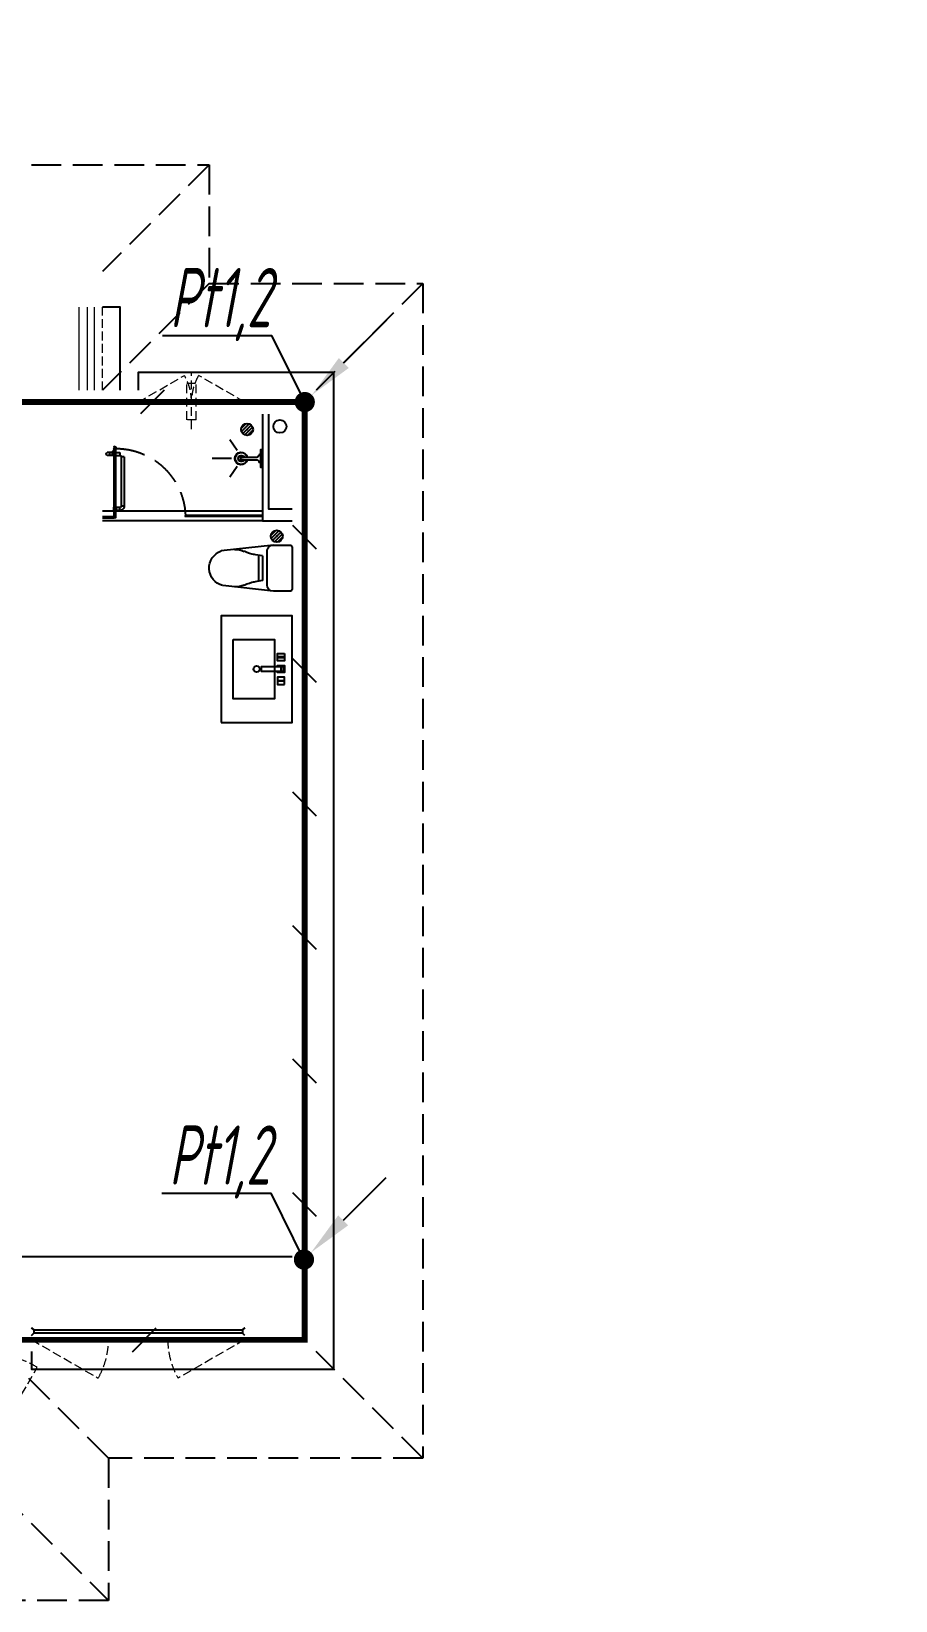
# Model space of a CAD drawing. Extents: x 2803505 to 5851001, y -1372902 to 24339.
# Drawn here: x 3388262 to 3395548, y -777762 to -764538 of the extents above; entities that cross this region are included whole.
import ezdxf
from ezdxf.enums import TextEntityAlignment as Align
from ezdxf.xclip import XClip

# ---------------------------------------------------------------- set-up
doc = ezdxf.new("R2010")
doc.units = 0
doc.header["$LTSCALE"] = 1000
doc.header["$MEASUREMENT"] = 0
doc.header["$XCLIPFRAME"] = 2
for name, pattern in [('CENTER2', [1.125, 0.75, -0.125, 0.125, -0.125]), ('DASH', [0.35, 0.25, -0.1]), ('DOTE', [2.42, 2, -0.2, 0.02, -0.2]), ('HIDDEN', [0.375, 0.25, -0.125])]:
    doc.linetypes.add(name, pattern=pattern)
doc.layers.get('0').update_dxf_attribs({"linetype": 'CONTINUOUS'})
for name, color, linetype in [('!!电气', 1, 'CONTINUOUS'), ('3-栏杆1', 252, 'CONTINUOUS'), ('3.5方案汇报，与郭总、侯月琴确定户型_t8$0$2020.03.04 -1安徽标准化洋房户型(UA）_t8_t8$0$看线', 154, 'CONTINUOUS'), ('DIM-照明', 7, 'CONTINUOUS'), ('IP-bath&kitchen-JOHNSON', 4, 'CONTINUOUS'), ('LVTRY', 252, 'CONTINUOUS'), ('LWIRE', 4, 'CONTINUOUS'), ('P-bath&kitchen-JOHNSON', 4, 'CONTINUOUS'), ('SHTLN', 4, 'CONTINUOUS'), ('VPIPE-中水', 122, 'CONTINUOUS'), ('WIRE-接地', 2, 'CONTINUOUS'), ('卫生间', 6, 'CONTINUOUS'), ('看线', 185, 'CONTINUOUS')]:
    doc.layers.add(name, color=color, linetype=linetype)
for name, color, linetype, lineweight in [('DOTE', 19, 'DOTE', 9), ('WINDOW', 146, 'CONTINUOUS', 20), ('平面-栏杆', 56, 'CONTINUOUS', 15), ('平面-看线', 252, 'CONTINUOUS', 15), ('平面-空调室内机', 176, 'CONTINUOUS', 9), ('平面-空调预留孔', 252, 'CONTINUOUS', 15)]:
    doc.layers.add(name, color=color, linetype=linetype, lineweight=lineweight)
doc.styles.add('HZTXT', font='gbeitc.shx', dxfattribs={"width": 0.8, "height": 400, "bigfont": 'hztxt.shx'})
doc.styles.get("Standard").update_dxf_attribs({"font": 'gbenor.shx', "bigfont": 'gbcbig.shx'})

# ---------------------------------------------------------------- blocks, each defined once
blk = doc.blocks.new('A$C74D73064')
at = {"layer": 'DOTE', "color": 252}
blk.add_line((196116, 26519), (-86385, 26519), dxfattribs=at)
blk = doc.blocks.new('A$C7F3A17C0')
ref = blk.add_blockref('A$C74D73064', (61886, 6791))
XClip(ref).set_block_clipping_path([(-52083.8042452353, 10173.6344749072), (1916.1826223061, 29673.6344737304)])
blk = doc.blocks.new('rrrrrrrrrrrra')
at = {"color": 8}
for p, q in [((-112, 459), (-112, 324)), ((253, 484), (-87, 484)), ((278, 324), (278, 459)), ((-112, 324), (-64, -103)), ((-59, 271), (224, 271)), ((278, 324), (228, -116)), ((-21, 232), (-34, 154)), ((191, 200), (-26, 200)), ((186, 232), (-21, 232)), ((186, 232), (199, 154))]:
    blk.add_line(p, q, dxfattribs=at)
for centre, radius, start, end in [((-87, 459), 25, 90, 180), ((253, 459), 25, 0, 90), ((-59, 324), 53.3, 180, 270), ((224, 324), 53.3, 270, 0), ((-323, 210), 294, 333.5369, 351.4828), ((488, 210), 294, 188.5172, 206.4631), ((149, -3), 224, 158.5202, 180), ((16, -3), 224, 0, 21.4798), ((84, -64), 153, 195.0773, 340.1181)]:
    blk.add_arc(centre, radius, start, end, dxfattribs=at)
blk = doc.blocks.new('A$C1E0F638F')
for points in [[(500, 435), (500, 85), (0, 85), (0, 435)], [(270, 30), (230, 30), (230, 195), (270, 195)], [(120, 0), (180, 0), (180, 60), (120, 60)], [(147, 55), (153, 55), (153, 5), (147, 5)], [(230, 30), (270, 30), (270, 10), (230, 10)], [(380, 0), (320, 0), (320, 60), (380, 60)], [(353, 55), (347, 55), (347, 5), (353, 5)]]:
    blk.add_lwpolyline(points, close=True)
blk.add_lwpolyline([(270, 60), (280, 60), (280, 0), (220, 0), (220, 60), (230, 60)])
blk.add_circle((250, 236), 26)
blk = doc.blocks.new('$lvtry$00000171')
for p, q in [((-74, 11), (-11, 74)), ((-70, -27), (27, 70)), ((-53, -53), (53, 53)), ((-27, -70), (70, 27)), ((11, -74), (74, -11))]:
    blk.add_line(p, q)
blk.add_circle((0, 0), 75)
blk.add_point((0, 0))
blk = doc.blocks.new('A$C5DCB2F21')
at = {"layer": 'IP-bath&kitchen-JOHNSON', "color": 8}
for p, q in [((74, 0), (-74, 0)), ((-10, -174), (-10, -49)), ((11, -174), (11, -49)), ((-68, -213), (-158, -275)), ((0, -261), (0, -425)), ((68, -213), (158, -275))]:
    blk.add_line(p, q, dxfattribs=at)
blk.add_lwpolyline([(74, 0), (74, -16), (-74, -16), (-74, 0)], dxfattribs=at)
for points in [[(-26, -31, -0.364142), (-38, -16, -0.020495)], [(-10, -49, 0.214893), (-26, -31, 7.649644)], [(11, -49, -0.21439), (26, -31, -7.649644)], [(26, -31, 0.364142), (38, -16, 0.020495)]]:
    blk.add_lwpolyline(points, format="xyb", dxfattribs=at)
blk.add_arc((0, -174), 10.5, 180, 0, dxfattribs=at)
for centre, major_axis, ratio, start_param, end_param in [((0, -181), (53.6, 0), 0.987577, 1.76809, 7.656688), ((0, -179), (-51, 0), 0.990052, -1.36297, 4.504563), ((0, -178), (-26.8, 0), 0.994812, -1.167677, 4.309269), ((-12, -165), (0, 1.43), 0.85, -1.570796, 4.712389), ((-12, -189), (0, 1.43), 0.85, 4.712389, 10.995574), ((12, -165), (0, 1.43), 0.85, 4.712389, 10.995574), ((12, -189), (0, 1.43), 0.85, 4.712389, 10.995574)]:
    blk.add_ellipse(centre, major_axis=major_axis, ratio=ratio, start_param=start_param, end_param=end_param, dxfattribs=at)
blk = doc.blocks.new('GDGDRGDGRD')
blk.add_hatch(color=252).paths.add_polyline_path([(491782, 524769), (491781, 524772), (491773, 524768), (491774, 524766)])
at = {"color": 252}
for p, q in [((491771, 524768), (491783, 524773)), ((491772, 524768), (491772, 524768)), ((491772, 524768), (491774, 524765)), ((491783, 524761), (491772, 524761)), ((491783, 524760), (491772, 524760)), ((491772, 524752), (491774, 524751)), ((491774, 524751), (491772, 524751)), ((491773, 524760), (491773, 524740)), ((491774, 524765), (491783, 524769)), ((491778, 524771), (491778, 524732)), ((491783, 524752), (491781, 524752)), ((491781, 524752), (491783, 524752)), ((491782, 524772), (491783, 524773)), ((491782, 524772), (491783, 524769)), ((491783, 524760), (491783, 524739))]:
    blk.add_line(p, q, dxfattribs=at)
for centre, radius, start, end in [((491784, 524755), 13.5, 155.1524, 208.9779), ((491772, 524767), 1, 111.5266, 175.7652), ((491791, 524767), 20.5, 177.9915, 196.9003), ((491772, 524767), 0.5, 112.733, 178.0542), ((491791, 524767), 19.5, 177.4658, 196.2484), ((491786, 524755), 14.6, 161.8973, 193.7147), ((491781, 524753), 9.42, 188.0154, 204.2283), ((491772, 524749), 0.5, 208.9779, 24.2283), ((491772, 524754), 11.7, 335.4186, 349.5177), ((491783, 524749), 0.5, 155.4186, 330.1502), ((491783, 524772), 0.5, 340.7609, 112.533), ((491783, 524772), 1.17, 340.0401, 112.533), ((491804, 524765), 20.6, 160.0401, 190.8473), ((491807, 524764), 24, 160.7609, 187.0487), ((491772, 524755), 13.4, 330.1502, 25.0815), ((491771, 524755), 12.4, 343.9451, 21.3478)]:
    blk.add_arc(centre, radius, start, end, dxfattribs=at)
blk.add_open_spline([(491773, 524740), (491773, 524740), (491775, 524738), (491778, 524742), (491781, 524740), (491783, 524739)], degree=3, knots=[0, 0, 0, 0, 3.066329, 6.218313, 11.124135, 11.124135, 11.124135, 11.124135])
at = {"layer": 'IP-bath&kitchen-JOHNSON', "color": 252}
for p, q in [((490533, 524228), (491883, 524228)), ((490533, 524193), (491183, 524193)), ((490533, 524183), (491183, 524183)), ((490533, 524148), (491883, 524148)), ((491183, 524183), (491183, 524193)), ((491883, 524183), (491783, 524183)), ((491783, 524173), (491783, 524183)), ((491883, 524173), (491783, 524173))]:
    blk.add_line(p, q, dxfattribs=at)
for points in [[(490533, 525048), (490533, 524148), (490283, 524148)], [(490483, 525048), (490483, 524248), (490283, 524248)]]:
    blk.add_lwpolyline(points, dxfattribs=at)
at = {"layer": 'LVTRY', "color": 252}
blk.add_lwpolyline([(490883, 522448), (490283, 522448), (490283, 523348), (490883, 523348)], close=True, dxfattribs=at)
at = {"layer": 'P-bath&kitchen-JOHNSON', "color": 252}
for p, q in [((491699, 524687), (491699, 524271)), ((491699, 524687), (491725, 524687)), ((491725, 524687), (491725, 524271)), ((491735, 524723), (491735, 524697)), ((491767, 524723), (491735, 524723)), ((491767, 524697), (491735, 524697)), ((491772, 524735), (491779, 524735)), ((491772, 524706), (491772, 524735)), ((491772, 524706), (491779, 524706)), ((491775, 524735), (491778, 524733)), ((491775, 524716), (491775, 524735)), ((491775, 524725), (491775, 524706)), ((491775, 524706), (491778, 524708)), ((491778, 524718), (491778, 524733)), ((491778, 524718), (491778, 524708)), ((491779, 524735), (491781, 524734)), ((491779, 524733), (491779, 524735)), ((491779, 524708), (491779, 524706)), ((491779, 524706), (491781, 524707)), ((491781, 524733), (491781, 524734)), ((491781, 524708), (491781, 524707)), ((491789, 524723), (491843, 524723)), ((491789, 524697), (491843, 524697)), ((491794, 524735), (491797, 524735)), ((491794, 524735), (491794, 524706)), ((491794, 524706), (491797, 524706)), ((491797, 524735), (491799, 524733)), ((491797, 524735), (491797, 524718)), ((491797, 524706), (491797, 524723)), ((491797, 524706), (491799, 524708)), ((491799, 524708), (491799, 524733)), ((491820, 524697), (491820, 524723)), ((491699, 524271), (491725, 524271)), ((491735, 524235), (491735, 524261)), ((491735, 524261), (491767, 524261)), ((491735, 524235), (491767, 524235)), ((491769, 524263), (491767, 524261)), ((491767, 524261), (491767, 524235)), ((491769, 524233), (491767, 524235)), ((491769, 524263), (491769, 524233)), ((491772, 524263), (491769, 524263)), ((491772, 524233), (491769, 524233)), ((491772, 524263), (491772, 524233)), ((491784, 524263), (491786, 524263)), ((491784, 524233), (491784, 524263)), ((491784, 524233), (491786, 524233)), ((491786, 524233), (491786, 524263)), ((491786, 524263), (491788, 524261)), ((491788, 524235), (491788, 524261))]:
    blk.add_line(p, q, dxfattribs=at)
blk.add_lwpolyline([(491783, 524173), (491783, 524760), (491773, 524760), (491773, 524173)], close=True, dxfattribs=at)
at = {"layer": 'P-bath&kitchen-JOHNSON', "color": 252, "linetype": 'DASH'}
blk.add_arc((491769, 524171), 586, 89.7967, 179.3922, dxfattribs=at)
at = {"layer": 'P-bath&kitchen-JOHNSON', "color": 252}
blk.add_arc((491835, 524710), 15.3, 304.053, 55.9616, dxfattribs=at)
for centre, major_axis, start_param, end_param in [((491735, 524687), (0, 10.4), 0, 1.570796), ((491735, 524271), (0, 35.7), 1.570796, 3.141593), ((491735, 524271), (0, 10.4), 1.570796, 3.141593)]:
    blk.add_ellipse(centre, major_axis=major_axis, ratio=1, start_param=start_param, end_param=end_param, dxfattribs=at)
at = {"layer": 'IP-bath&kitchen-JOHNSON', "color": 252, "rotation": 90.008488524447}
blk.add_blockref('A$C5DCB2F21', (490533, 524673), dxfattribs=at)
at = {"layer": 'LVTRY', "color": 252, "xscale": -0.6666666667107826, "yscale": 0.6666666667107826}
for p in [(490663, 524918), (490413, 524018)]:
    blk.add_blockref('$lvtry$00000171', p, dxfattribs=at)
at = {"layer": 'LVTRY', "color": 252, "extrusion": (0, 0, -1), "xscale": -1, "zscale": -1, "rotation": 270}
blk.add_blockref('rrrrrrrrrrrra', (-490766, 523666), dxfattribs=at)
at = {"layer": 'LVTRY', "color": 252, "xscale": -1, "rotation": 270}
blk.add_blockref('A$C1E0F638F', (490347, 522649), dxfattribs=at)
blk = doc.blocks.new('dongkong')
at = {"layer": '平面-空调预留孔', "color": 8, "linetype": 'HIDDEN', "ltscale": 0.3}
for p, q in [((-603836, 210821), (-603836, 210511)), ((-603836, 210821), (-603756, 210821)), ((-603796, 210900), (-603796, 210431)), ((-603756, 210821), (-603756, 210511))]:
    blk.add_line(p, q, dxfattribs=at)
blk.add_lwpolyline([(-603756, 210511), (-603836, 210511)], dxfattribs=at)
blk = doc.blocks.new('A$C148B7D8E')
at = {"layer": '卫生间', "color": 252, "linetype": 'DASH'}
for p, q in [((900, 10000), (1800, 9100)), ((-900, 9000), (0, 8100)), ((900, 9000), (1800, 8100)), ((-900, -900), (0, 0)), ((1750, -900), (2650, 0)), ((2650, -1200), (1750, -2100))]:
    blk.add_line(p, q, dxfattribs=at)
blk.add_lwpolyline([(16100, 14000), (16100, 15400), (7700, 15400), (7700, 10800), (7300, 10800), (7300, 10000), (900, 10000), (900, 9000), (-900, 9000), (-900, -900), (1750, -900), (1750, -2100), (23450, -2100), (23450, -900), (25100, -900)], dxfattribs=at)
blk = doc.blocks.new('A$C66B635E3')
at = {"layer": '3-栏杆1', "color": 252}
for p, q in [((47720, 1282), (47700, 1300)), ((47700, 1300), (47720, 1282)), ((47720, 1253), (47700, 1233)), ((47700, 1233), (47720, 1253)), ((47720, 1282), (49480, 1282)), ((47720, 1282), (47720, 1253)), ((49480, 1253), (47720, 1253)), ((49480, 1282), (49500, 1300)), ((49500, 1300), (49480, 1282)), ((49480, 1282), (49480, 1253)), ((49500, 1233), (49480, 1253))]:
    blk.add_line(p, q, dxfattribs=at)
at = {"layer": '3.5方案汇报，与郭总、侯月琴确定户型_t8$0$2020.03.04 -1安徽标准化洋房户型(UA）_t8_t8$0$看线', "color": 252, "ltscale": 10}
blk.add_line((47400, 1900), (49900, 1900), dxfattribs=at)
at = {"layer": 'VPIPE-中水', "color": 252, "linetype": 'Continuous'}
blk.add_circle((49795, 8895), 55, dxfattribs=at)
at = {"layer": 'WINDOW', "color": 252, "linetype": 'DASH', "ltscale": 0.3}
for points in [[(48600, 9100), (48990, 9325, -0.131605), (49050, 9100)], [(49500, 9100), (49110, 9325, 0.131605), (49050, 9100)], [(47700, 1200), (48263, 875, 0.131485), (48350, 1200)], [(49500, 1200), (48937, 875, -0.131485), (48850, 1200)], [(47250, 100), (47750, 966, 0.131652), (47250, 1100)]]:
    blk.add_lwpolyline(points, format="xyb", dxfattribs=at)
at = {"layer": '平面-栏杆', "color": 252}
for points in [[(48170, 9900), (48170, 9200)], [(48230, 9900), (48230, 9200)]]:
    blk.add_lwpolyline(points, dxfattribs=at)
at = {"layer": '平面-看线', "color": 252, "linetype": 'DASH', "ltscale": 0.3}
blk.add_line((48300, 9200), (48300, 9900), dxfattribs=at)
at = {"layer": '平面-看线', "color": 252}
blk.add_lwpolyline([(48100, 9900), (48100, 9200)], dxfattribs=at)
at = {"layer": '看线', "color": 252, "ltscale": 0.5}
blk.add_lwpolyline([(48450, 9200), (48450, 9900), (48300, 9900)], dxfattribs=at)
at = {"layer": '看线', "color": 252}
blk.add_lwpolyline([(47700, 1100), (47700, 950), (50250, 950), (50250, 9350), (48600, 9350), (48600, 9200)], dxfattribs=at)
at = {"color": 252, "xscale": -1}
for name, p in [('A$C148B7D8E', (50100, 1100)), ('GDGDRGDGRD', (540182, -516048))]:
    blk.add_blockref(name, p, dxfattribs=at)
at = {"layer": '平面-空调室内机', "color": 252, "ltscale": 0.3, "rotation": 180}
blk.add_blockref('dongkong', (-554746, 219771), dxfattribs=at)
blk = doc.blocks.new('$TelecSys$00000008')
blk.add_line((0.4, 0.4), (-0.4, -0.4))
blk = doc.blocks.new('$TelecSys$00000078')
for p, q in [((1.15, 1.15), (0.55, 0.55)), ((0.104, 0.104), (0.104, 0.104)), ((-0.104, -0.104), (-0.104, -0.104))]:
    blk.add_line(p, q)
at = {"const_width": 0.142}
blk.add_lwpolyline([(-0.071, 0, 1), (0.071, 0, 1)], format="xyb", close=True, dxfattribs=at)
blk.add_solid([(0.62, 0.48), (0.48, 0.62), (0.1, 0.1)])
at = {"width": 0.8, "flags": 9}
blk.add_attdef('A', (0, 0), '', height=0.00002, dxfattribs=at)

msp = doc.modelspace()

# ---------------------------------------------------------------- linework, layer by layer
at = {"layer": 'DIM-照明', "color": 7, "ltscale": 0.8}
for p, q in [((3389367.3, -767101), (3390290.6, -767101)), ((3390574.9, -767677.6), (3390290.6, -767101)), ((3389360.6, -774327.5), (3390283.9, -774327.5)), ((3390568.2, -774904), (3390283.9, -774327.5))]:
    msp.add_line(p, q, dxfattribs=at)
at = {"layer": 'WIRE-接地', "color": 2, "linetype": 'CENTER2', "const_width": 50}
msp.add_lwpolyline([(3382369.9, -765861), (3382369.9, -766659.2), (3382369.9, -767661.6), (3390567, -767661.6), (3390567, -775564.2), (3387862.8, -775564.2), (3387862.8, -774973), (3381261.7, -774973), (3381261.7, -776170.7), (3380518.6, -776170.7), (3380518.6, -776767.3), (3375614.4, -776767.3)], dxfattribs=at)

# ---------------------------------------------------------------- block references
at = {"layer": '!!电气'}
for name, p in [('A$C7F3A17C0', (3244659.7, -808053.6)), ('A$C66B635E3', (3340562.1, -776762.1))]:
    msp.add_blockref(name, p, dxfattribs=at)
at = {"layer": 'LWIRE', "color": 2, "xscale": 600, "yscale": 600, "zscale": 600}
for p in [(3390567, -767661.6), (3390560.3, -774888)]:
    msp.add_blockref('$TelecSys$00000078', p, dxfattribs=at)
at = {"layer": 'SHTLN', "color": 2, "xscale": 250, "yscale": 250, "zscale": 250}
msp.add_blockref('$TelecSys$00000008', (3389281, -767661.6), dxfattribs=at)
for p, rotation in [((3390567, -768800.4), 270), ((3390567, -769925.4), 270), ((3390567, -771050.4), 270), ((3390567, -772175.4), 270), ((3390567, -773300.4), 270), ((3390567, -774425.4), 270), ((3389214.9, -775564.2), 180)]:
    msp.add_blockref('$TelecSys$00000008', p, dxfattribs=dict(at, rotation=rotation))

# ---------------------------------------------------------------- texts
at = {"layer": 'DIM-照明', "color": 7, "ltscale": 0.8, "style": 'HZTXT', "width": 0.7}
for p in [(3389856, -766839.3), (3389849.3, -774065.7)]:
    msp.add_text('Pt1,2', height=500, dxfattribs=at).set_placement(p, align=Align.MIDDLE)

doc.saveas('drawing.dxf')
